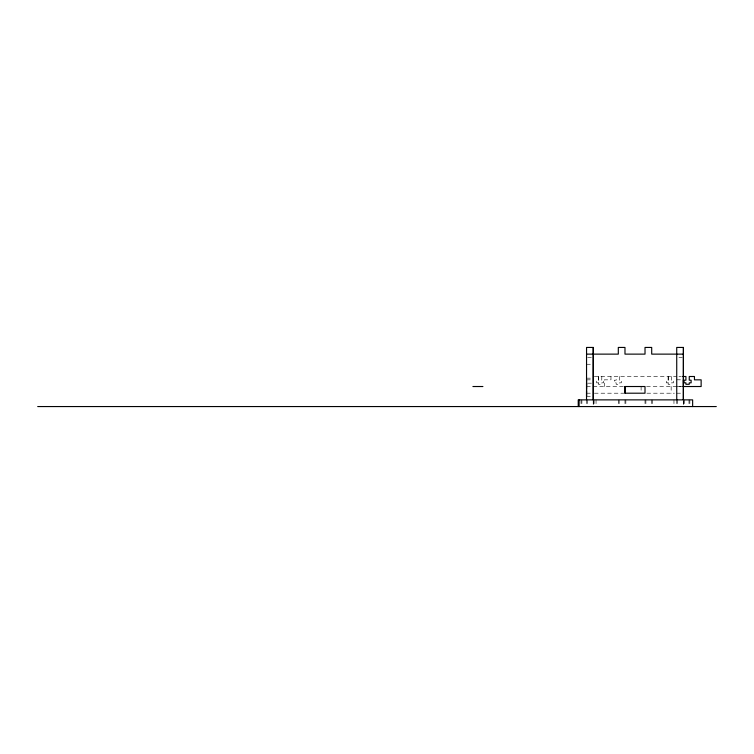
<?xml version="1.0" encoding="UTF-8"?>
<svg xmlns="http://www.w3.org/2000/svg" width="754" height="754" viewBox="0 0 754 754"><rect width="100%" height="100%" fill="white"/><g stroke="black" fill="none" stroke-linecap="round" stroke-linejoin="round"><path stroke-width="0.57" stroke-dasharray="3.77 2.83" d="M587.649 357.575L592.163 357.575M678.93 357.575L682.332 357.575M586.584 364.257L592.163 364.257M594.322 376.5L676.753 376.5M678.92 376.5L681.248 376.5M586.584 378.169L592.163 378.169M586.527 379.837L592.163 379.837M676.696 379.79L682.332 379.837M587.658 383.183L592.107 383.183M676.706 386.482L682.266 386.482M586.537 386.519L624.482 386.519M646.593 386.519L683.454 386.519M586.555 393.202L592.144 393.202M594.416 393.202L623.784 393.202M646.885 393.202L674.387 393.202M676.724 393.202L682.313 393.202M586.546 396.538L592.107 396.538M689.853 399.874L689.853 405.445M688.996 399.874L688.996 405.445M684.293 399.874L684.293 405.445M683.426 399.874L683.426 406.557M683.397 400.987L683.407 405.445M677.61 399.874L677.61 405.445M676.753 399.874L676.724 406.557M673.963 399.874L673.963 405.445M671.494 376.5L671.494 380.186L673.435 380.186L673.435 382.834L671.494 382.834L671.494 384.295L668.157 384.295L668.157 382.834M671.164 386.519L671.164 393.202M668.223 376.5L668.223 380.186L666.291 380.186L666.291 382.834L668.223 382.834L668.223 384.295M668.157 376.5L668.157 380.186M652.568 399.874L652.568 405.445M651.701 399.874L651.701 405.445M645.886 399.874L645.886 405.445M645.019 399.874L645.019 405.445M641.107 386.519L641.107 392.08M625.848 399.874L625.848 405.445M624.981 399.874L624.981 405.445M619.505 376.5L619.505 380.186L621.371 380.186L621.371 382.834L619.505 382.834L619.505 384.295L616.169 384.295L616.169 382.834L614.303 382.834L614.303 380.186L616.169 380.186L616.169 376.5M619.166 399.874L619.166 405.445M618.308 399.874L618.308 405.445M610.966 376.5L610.966 379.837L604.284 379.837L604.284 386.519M601.824 376.5L601.758 380.186L603.69 380.186L603.615 382.834L601.758 382.834L601.758 384.295L598.412 384.295L598.412 382.834M598.487 376.5L598.487 380.186L596.546 380.186L596.621 382.834L598.487 382.834L598.487 384.295M598.412 376.5L598.412 380.186M596.046 399.874L596.046 405.445M594.124 399.874L594.124 405.445M593.257 399.874L593.257 406.557M593.228 400.987L593.238 405.445M587.441 399.874L587.441 405.445M586.584 399.874L586.555 406.557M581.881 399.874L581.881 405.445M581.014 399.874L581.014 405.445"/><path stroke-width="1.13" d="M586.593 379.837L586.546 396.274M683.454 386.51L683.378 379.79M586.537 384.267L586.546 383.437M683.407 347.443L683.369 399.874L683.426 347.443L676.724 347.443L676.753 399.874M586.527 354.126L618.308 354.126L618.308 347.443L624.981 347.443L624.981 354.126L645.019 354.126L645.019 347.443L651.701 347.443L651.701 354.126L683.397 354.126M682.417 376.5L685.914 376.5L685.914 380.186L684.048 380.186L684.048 382.834L685.914 382.834L685.914 384.295L689.25 384.295L689.25 382.834L691.116 382.834L691.116 380.186L689.25 380.186L689.25 376.5L694.453 376.5L694.453 379.837L701.135 379.837L701.135 386.519L682.964 386.519M472.899 386.519L482.918 386.519M624.962 386.519L645.019 386.519L645 393.202L624.962 393.202L624.962 386.519L624.981 393.202M37.7 406.557L716.3 406.557M586.527 399.874L586.555 347.443L593.257 347.443L593.257 399.874M586.546 396.067L586.537 391.072M586.546 383.927L586.546 388.64M692.643 406.557L692.643 399.874L578.233 399.874L578.233 406.557M593.228 347.443L593.2 399.874M579.1 399.874L579.1 406.557"/></g></svg>
